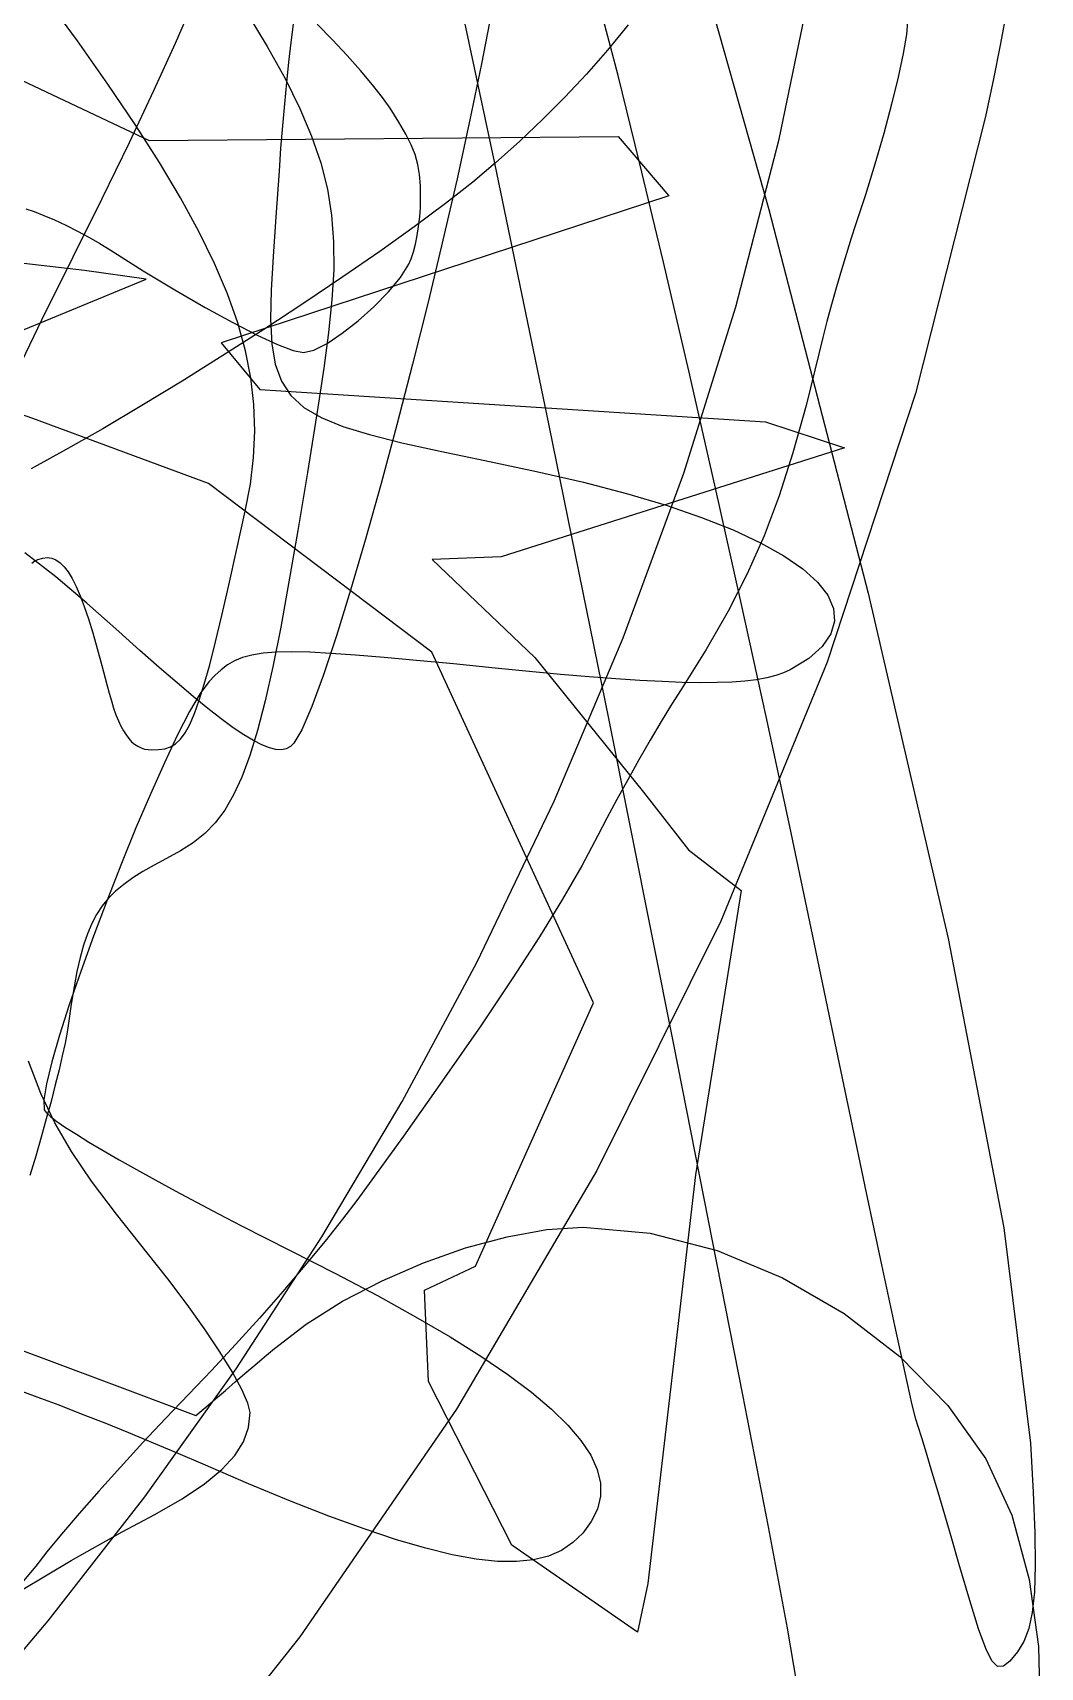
# Model space of a CAD drawing. Extents: x -75 to 75, y -75 to 75.
# Drawn here: x 56.74 to 75.09, y -41.61 to -11.84 of the extents above; entities that cross this region are included whole.
import ezdxf

# ---------------------------------------------------------------- set-up
doc = ezdxf.new("R2010")
doc.units = 0
for name, color, linetype in [('darth', 7, 'CONTINUOUS'), ('hellokitty', 7, 'CONTINUOUS'), ('jackskellington', 7, 'CONTINUOUS'), ('mushroom', 7, 'CONTINUOUS'), ('skullbones', 7, 'CONTINUOUS'), ('stormtrooper', 7, 'CONTINUOUS'), ('thundercats', 7, 'CONTINUOUS'), ('wolf', 7, 'CONTINUOUS')]:
    doc.layers.add(name, color=color, linetype=linetype)

msp = doc.modelspace()

# ---------------------------------------------------------------- linework, layer by layer
at = {"layer": 'darth', "color": 7}
for p, q in [((68.064312, -7.692875), (70.144541, -15.056194)), ((67.402117, -12.613623), (66.606208, -9.627647)), ((64.271113, -10.094378), (65.149338, -14.21489)), ((59.335972, -12.026852), (59.658733, -11.283109)), ((58.945204, -12.886786), (59.335972, -12.026852)), ((67.791776, -14.200073), (67.402117, -12.613623)), ((58.497253, -13.838592), (58.945204, -12.886786)), ((58.002935, -14.857956), (58.497253, -13.838592)), ((65.149338, -14.21489), (66.1402, -18.98821)), ((68.224575, -16.015434), (67.791776, -14.200073)), ((57.473068, -15.920559), (58.002935, -14.857956)), ((70.144541, -15.056194), (71.957523, -22.045244)), ((56.90336, -17.063633), (57.473068, -15.920559)), ((68.68609, -17.995999), (68.224575, -16.015434)), ((56.390342, -18.125595), (56.90336, -17.063633)), ((69.161891, -20.078057), (68.68609, -17.995999)), ((66.1402, -18.98821), (67.231545, -24.356497)), ((69.637554, -22.19789), (69.161891, -20.078057)), ((70.098652, -24.291795), (69.637554, -22.19789)), ((71.957523, -22.045244), (73.415344, -28.335904)), ((67.231545, -24.356497), (68.41122, -30.261916)), ((70.530757, -26.296058), (70.098652, -24.291795)), ((70.919444, -28.146968), (70.530757, -26.296058)), ((71.275234, -29.863285), (70.919444, -28.146968)), ((73.415344, -28.335904), (74.430086, -33.604065)), ((71.613054, -31.481807), (71.275234, -29.863285)), ((68.41122, -30.261916), (69.667066, -36.646623)), ((56.886808, -31.156346), (56.658945, -30.566495)), ((57.141172, -31.692212), (56.886808, -31.156346)), ((71.925087, -32.965861), (71.613054, -31.481807)), ((57.44201, -32.212068), (57.141172, -31.692212)), ((57.809288, -32.75389), (57.44201, -32.212068)), ((58.26298, -33.355653), (57.809288, -32.75389)), ((72.203519, -34.278793), (71.925087, -32.965861)), ((58.823058, -34.055332), (58.26298, -33.355653)), ((74.430086, -33.604065), (74.913826, -37.525613)), ((59.198964, -34.529463), (58.823058, -34.055332)), ((59.549699, -34.996013), (59.198964, -34.529463)), ((72.440535, -35.383933), (72.203519, -34.278793)), ((59.867586, -35.443036), (59.549699, -34.996013)), ((72.628317, -36.244617), (72.440535, -35.383933)), ((60.144948, -35.858588), (59.867586, -35.443036)), ((60.374109, -36.230729), (60.144948, -35.858588)), ((60.547391, -36.547515), (60.374109, -36.230729)), ((72.759054, -36.824183), (72.628317, -36.244617)), ((60.657116, -36.797), (60.547391, -36.547515)), ((60.695609, -36.967242), (60.657116, -36.797)), ((69.667066, -36.646623), (70.132792, -39.04648)), ((72.824927, -37.08597), (72.759054, -36.824183)), ((60.666983, -37.237845), (60.695609, -36.967242)), ((72.867887, -37.218933), (72.824927, -37.08597)), ((60.415686, -37.750956), (60.57574, -37.497156)), ((60.57574, -37.497156), (60.666983, -37.237845)), ((72.93295, -37.429299), (72.867887, -37.218933)), ((73.016909, -37.706286), (72.93295, -37.429299)), ((60.180626, -38.005024), (60.415686, -37.750956)), ((73.116553, -38.039122), (73.016909, -37.706286)), ((74.913826, -37.525613), (74.963068, -38.419755)), ((59.864365, -38.265131), (60.180626, -38.005024)), ((73.228668, -38.417026), (73.116553, -38.039122)), ((59.460709, -38.537063), (59.864365, -38.265131)), ((58.963461, -38.826592), (59.460709, -38.537063)), ((73.350047, -38.829226), (73.228668, -38.417026)), ((74.963068, -38.419755), (74.992106, -39.155762)), ((58.366429, -39.139498), (58.963461, -38.826592)), ((73.477478, -39.264943), (73.350047, -38.829226)), ((57.439679, -39.659568), (58.366429, -39.139498)), ((70.132792, -39.04648), (70.479598, -40.893043)), ((73.607749, -39.7134), (73.477478, -39.264943)), ((74.992106, -39.155762), (74.999726, -39.752823)), ((55.860021, -40.600892), (57.439679, -39.659568)), ((73.806905, -40.391859), (73.607749, -39.7134)), ((74.999726, -39.752823), (74.98474, -40.230117)), ((73.967165, -40.903655), (73.806905, -40.391859)), ((74.98474, -40.230117), (74.945923, -40.606836)), ((74.945923, -40.606836), (74.882067, -40.902162)), ((70.479598, -40.893043), (70.716549, -42.27112)), ((74.098565, -41.263993), (73.967165, -40.903655)), ((74.882067, -40.902162), (74.791968, -41.135277)), ((74.211152, -41.488058), (74.098565, -41.263993)), ((74.674414, -41.325371), (74.53656, -41.494512)), ((74.791968, -41.135277), (74.674414, -41.325371)), ((74.314981, -41.591041), (74.211152, -41.488058)), ((74.420101, -41.588134), (74.314981, -41.591041)), ((74.53656, -41.494512), (74.420101, -41.588134))]:
    msp.add_line(p, q, dxfattribs=at)
at = {"layer": 'hellokitty', "color": 7}
for p, q in [((61.479882, -11.679936), (61.43774, -12.016145)), ((61.43774, -12.016145), (61.396914, -12.371615)), ((61.396914, -12.371615), (61.357733, -12.744061)), ((61.357733, -12.744061), (61.320522, -13.131196)), ((61.320522, -13.131196), (61.285614, -13.530735)), ((61.285614, -13.530735), (61.253333, -13.940389)), ((61.253333, -13.940389), (61.22401, -14.357875)), ((61.22401, -14.357875), (61.166104, -15.189237)), ((61.166104, -15.189237), (61.115454, -15.909205)), ((61.115454, -15.909205), (61.080531, -16.527661)), ((61.080531, -16.527661), (61.069807, -17.054489)), ((61.069807, -17.054489), (61.091792, -17.499564)), ((61.091792, -17.499564), (61.154928, -17.872775)), ((61.154928, -17.872775), (61.267704, -18.183998)), ((61.267704, -18.183998), (61.438598, -18.443118)), ((61.438598, -18.443118), (61.676088, -18.660014)), ((61.676088, -18.660014), (61.988652, -18.844568)), ((61.988652, -18.844568), (62.384768, -19.006662)), ((62.384768, -19.006662), (62.872908, -19.156175)), ((62.872908, -19.156175), (63.461556, -19.302992)), ((63.461556, -19.302992), (64.159186, -19.45699)), ((64.159186, -19.45699), (64.974278, -19.628056)), ((64.974278, -19.628056), (65.915309, -19.826066)), ((65.915309, -19.826066), (66.769401, -20.02098)), ((66.769401, -20.02098), (67.556151, -20.226311)), ((67.556151, -20.226311), (68.273845, -20.440709)), ((68.273845, -20.440709), (68.920755, -20.662829)), ((68.920755, -20.662829), (69.495159, -20.891328)), ((69.495159, -20.891328), (69.995339, -21.12485)), ((69.995339, -21.12485), (70.41957, -21.362055)), ((70.41957, -21.362055), (70.766127, -21.601594)), ((70.766127, -21.601594), (71.03329, -21.842118)), ((71.03329, -21.842118), (71.219339, -22.082283)), ((71.219339, -22.082283), (71.322548, -22.320738)), ((71.322548, -22.320738), (71.341203, -22.556137)), ((71.341203, -22.556137), (71.273571, -22.787136)), ((71.273571, -22.787136), (71.117931, -23.012383)), ((60.559383, -23.217045), (60.412723, -23.276554)), ((60.730316, -23.171373), (60.559383, -23.217045)), ((60.93184, -23.139236), (60.730316, -23.171373)), ((61.170264, -23.120327), (60.93184, -23.139236)), ((61.451905, -23.114344), (61.170264, -23.120327)), ((61.783073, -23.121005), (61.451905, -23.114344)), ((62.170081, -23.139998), (61.783073, -23.121005)), ((62.619247, -23.171012), (62.170081, -23.139998)), ((63.136876, -23.213751), (62.619247, -23.171012)), ((63.729286, -23.26791), (63.136876, -23.213751)), ((71.117931, -23.012383), (70.872567, -23.230532)), ((60.166984, -23.438293), (60.055275, -23.541126)), ((60.28403, -23.350203), (60.166984, -23.438293)), ((60.412723, -23.276554), (60.28403, -23.350203)), ((64.402789, -23.333191), (63.729286, -23.26791)), ((65.163697, -23.409289), (64.402789, -23.333191)), ((65.779066, -23.469837), (65.163697, -23.409289)), ((66.34841, -23.522517), (65.779066, -23.469837)), ((70.414052, -23.496555), (70.272552, -23.545154)), ((70.535752, -23.44024), (70.414052, -23.496555)), ((70.872567, -23.230532), (70.535752, -23.44024)), ((59.942592, -23.659005), (59.785131, -23.872334)), ((60.055275, -23.541126), (59.942592, -23.659005)), ((66.873603, -23.567342), (66.34841, -23.522517)), ((67.356519, -23.604322), (66.873603, -23.567342)), ((67.799032, -23.63347), (67.356519, -23.604322)), ((68.203016, -23.654806), (67.799032, -23.63347)), ((68.57034, -23.668324), (68.203016, -23.654806)), ((68.902879, -23.674025), (68.57034, -23.668324)), ((69.202509, -23.672049), (68.902879, -23.674025)), ((69.471103, -23.6622), (69.202509, -23.672049)), ((69.710529, -23.644561), (69.471103, -23.6622)), ((69.922664, -23.619161), (69.710529, -23.644561)), ((70.109379, -23.586025), (69.922664, -23.619161)), ((70.272552, -23.545154), (70.109379, -23.586025)), ((59.785131, -23.872334), (59.593717, -24.199971)), ((59.593717, -24.199971), (59.374769, -24.625244)), ((59.374769, -24.625244), (59.134702, -25.131474)), ((59.134702, -25.131474), (58.87994, -25.701989)), ((58.87994, -25.701989), (58.616898, -26.320109)), ((58.616898, -26.320109), (58.351996, -26.969161)), ((58.351996, -26.969161), (58.091651, -27.632471)), ((58.091651, -27.632471), (57.842285, -28.293356)), ((57.842285, -28.293356), (57.610316, -28.935149)), ((57.610316, -28.935149), (57.40216, -29.541171)), ((57.40216, -29.541171), (57.224239, -30.094744)), ((57.224239, -30.094744), (57.082972, -30.579193)), ((57.082972, -30.579193), (56.984776, -30.977846)), ((56.984776, -30.977846), (56.93607, -31.274021)), ((56.93607, -31.274021), (56.943267, -31.451048)), ((56.943267, -31.451048), (56.97899, -31.501873)), ((56.97899, -31.501873), (57.057922, -31.57334)), ((57.057922, -31.57334), (57.177768, -31.664142)), ((57.177768, -31.664142), (57.336233, -31.772967)), ((57.336233, -31.772967), (57.531028, -31.898505)), ((57.531028, -31.898505), (57.75986, -32.039444)), ((57.75986, -32.039444), (58.020435, -32.194472)), ((58.020435, -32.194472), (58.310458, -32.362281)), ((58.310458, -32.362281), (58.627639, -32.54156)), ((58.627639, -32.54156), (58.969681, -32.730996)), ((58.969681, -32.730996), (59.334296, -32.929282)), ((59.334296, -32.929282), (59.719187, -33.135104)), ((59.719187, -33.135104), (60.122065, -33.347152)), ((60.122065, -33.347152), (60.540635, -33.564119)), ((60.540635, -33.564119), (60.972601, -33.784687)), ((60.972601, -33.784687), (61.415676, -34.007552)), ((61.415676, -34.007552), (62.250949, -34.432076)), ((62.250949, -34.432076), (63.0158, -34.836825)), ((63.0158, -34.836825), (63.711263, -35.222733)), ((63.711263, -35.222733), (64.338378, -35.590737)), ((64.338378, -35.590737), (64.898188, -35.94177)), ((64.898188, -35.94177), (65.391727, -36.276768)), ((65.391727, -36.276768), (65.820036, -36.596661)), ((56.819792, -36.686736), (56.443773, -36.550005)), ((65.820036, -36.596661), (66.184156, -36.902387)), ((57.215216, -36.834874), (56.819792, -36.686736)), ((57.627283, -36.993435), (57.215216, -36.834874)), ((66.184156, -36.902387), (66.485121, -37.194879)), ((58.053244, -37.16143), (57.627283, -36.993435)), ((58.490335, -37.337879), (58.053244, -37.16143)), ((66.485121, -37.194879), (66.723977, -37.475075)), ((58.935806, -37.521789), (58.490335, -37.337879)), ((66.723977, -37.475075), (66.901754, -37.743906)), ((59.386896, -37.712182), (58.935806, -37.521789)), ((59.840853, -37.908063), (59.386896, -37.712182)), ((66.901754, -37.743906), (67.019497, -38.002306)), ((60.6686, -38.263285), (59.840853, -37.908063)), ((67.019497, -38.002306), (67.078245, -38.251212)), ((61.431799, -38.577901), (60.6686, -38.263285)), ((67.078245, -38.251212), (67.079091, -38.491558)), ((62.133257, -38.85232), (61.431799, -38.577901)), ((67.079091, -38.491558), (67.022963, -38.724278)), ((62.775781, -39.086957), (62.133257, -38.85232)), ((66.910955, -38.950305), (66.756698, -39.160763)), ((67.022963, -38.724278), (66.910955, -38.950305)), ((63.36218, -39.282229), (62.775781, -39.086957)), ((63.895258, -39.438546), (63.36218, -39.282229)), ((66.756698, -39.160763), (66.57719, -39.336407)), ((64.377821, -39.556323), (63.895258, -39.438546)), ((64.81268, -39.635978), (64.377821, -39.556323)), ((66.131192, -39.58159), (65.85909, -39.650303)), ((66.369624, -39.476818), (66.131192, -39.58159)), ((66.57719, -39.336407), (66.369624, -39.476818)), ((65.202641, -39.677916), (64.81268, -39.635978)), ((65.550508, -39.682544), (65.202641, -39.677916)), ((65.85909, -39.650303), (65.550508, -39.682544))]:
    msp.add_line(p, q, dxfattribs=at)
at = {"layer": 'jackskellington', "color": 7}
for p, q in [((62.197923, -11.964983), (61.920761, -11.679916)), ((72.653158, -11.869663), (72.594309, -12.214832)), ((72.673901, -11.627654), (72.653158, -11.869663)), ((62.46291, -12.249455), (62.197923, -11.964983)), ((62.70798, -12.524847), (62.46291, -12.249455)), ((72.594309, -12.214832), (72.50246, -12.643194)), ((62.925407, -12.782669), (62.70798, -12.524847)), ((63.107454, -13.014429), (62.925407, -12.782669)), ((72.50246, -12.643194), (72.382716, -13.13478)), ((63.246389, -13.211643), (63.107454, -13.014429)), ((63.405329, -13.463374), (63.246389, -13.211643)), ((72.382716, -13.13478), (72.240177, -13.669628)), ((63.531761, -13.681273), (63.405329, -13.463374)), ((63.629173, -13.875633), (63.531761, -13.681273)), ((72.240177, -13.669628), (72.079948, -14.227765)), ((63.701049, -14.056758), (63.629173, -13.875633)), ((63.750884, -14.234942), (63.701049, -14.056758)), ((63.78216, -14.420483), (63.750884, -14.234942)), ((72.079948, -14.227765), (71.907129, -14.789226)), ((63.79836, -14.623683), (63.78216, -14.420483)), ((63.802988, -14.854834), (63.79836, -14.623683)), ((63.798642, -15.020838), (63.802988, -14.854834)), ((71.907129, -14.789226), (71.72682, -15.334042)), ((56.613713, -15.045718), (56.765749, -15.094752)), ((56.765749, -15.094752), (56.9417, -15.162544)), ((56.9417, -15.162544), (57.135276, -15.246034)), ((63.786168, -15.191974), (63.798642, -15.020838)), ((57.135276, -15.246034), (57.340184, -15.342164)), ((57.340184, -15.342164), (57.550137, -15.447871)), ((57.550137, -15.447871), (57.758841, -15.560096)), ((63.740335, -15.530014), (63.76644, -15.363337)), ((63.76644, -15.363337), (63.786168, -15.191974)), ((71.72682, -15.334042), (71.645549, -15.578356)), ((57.758841, -15.560096), (57.960012, -15.675777)), ((57.960012, -15.675777), (58.147354, -15.791857)), ((63.672525, -15.829681), (63.70874, -15.687099)), ((63.70874, -15.687099), (63.740335, -15.530014)), ((71.645549, -15.578356), (71.558376, -15.855053)), ((58.147354, -15.791857), (58.745572, -16.170289)), ((63.434304, -16.294182), (63.589718, -16.051702)), ((63.589718, -16.051702), (63.63256, -15.952851)), ((63.63256, -15.952851), (63.672525, -15.829681)), ((71.558376, -15.855053), (71.46802, -16.154581)), ((58.745572, -16.170289), (59.326139, -16.521938)), ((63.215328, -16.55782), (63.434304, -16.294182)), ((71.46802, -16.154581), (71.377203, -16.467404)), ((59.326139, -16.521938), (59.875301, -16.839503)), ((62.952475, -16.826131), (63.215328, -16.55782)), ((71.377203, -16.467404), (71.288642, -16.783976)), ((59.875301, -16.839503), (60.379316, -17.115694)), ((62.665424, -17.082629), (62.952475, -16.826131)), ((71.288642, -16.783976), (71.205062, -17.094753)), ((60.379316, -17.115694), (60.824429, -17.34321)), ((62.373857, -17.310825), (62.665424, -17.082629)), ((71.205062, -17.094753), (71.129175, -17.390192)), ((60.824429, -17.34321), (61.196892, -17.514753)), ((61.196892, -17.514753), (61.482955, -17.623034)), ((61.8559, -17.61637), (62.097454, -17.494236)), ((62.097454, -17.494236), (62.373857, -17.310825)), ((71.129175, -17.390192), (71.063708, -17.660753)), ((61.482955, -17.623034), (61.668872, -17.660747)), ((61.668872, -17.660747), (61.8559, -17.61637)), ((71.063708, -17.660753), (70.826548, -18.627316)), ((70.826548, -18.627316), (70.586538, -19.489942)), ((70.586538, -19.489942), (70.334045, -20.272132)), ((70.334045, -20.272132), (70.059431, -20.99739)), ((70.059431, -20.99739), (69.753059, -21.689218)), ((69.753059, -21.689218), (69.405297, -22.371115)), ((69.405297, -22.371115), (69.006506, -23.066584)), ((69.006506, -23.066584), (68.547051, -23.799125)), ((68.547051, -23.799125), (68.37483, -24.070928)), ((68.37483, -24.070928), (68.185287, -24.381872)), ((68.185287, -24.381872), (67.984632, -24.721047)), ((67.984632, -24.721047), (67.779082, -25.077547)), ((67.779082, -25.077547), (67.574849, -25.440462)), ((67.574849, -25.440462), (67.378145, -25.798887)), ((67.378145, -25.798887), (67.195186, -26.141911)), ((67.195186, -26.141911), (67.032186, -26.45863)), ((67.032186, -26.45863), (66.741209, -27.007445)), ((66.741209, -27.007445), (66.387912, -27.619616)), ((66.387912, -27.619616), (65.966625, -28.303736)), ((65.966625, -28.303736), (65.471667, -29.068398)), ((65.471667, -29.068398), (64.897364, -29.922191)), ((64.897364, -29.922191), (64.238039, -30.873706)), ((64.238039, -30.873706), (63.48802, -31.931537)), ((63.48802, -31.931537), (62.641624, -33.104272)), ((62.641624, -33.104272), (62.382519, -33.446709)), ((62.382519, -33.446709), (62.062789, -33.846499)), ((62.062789, -33.846499), (61.695011, -34.289151)), ((61.695011, -34.289151), (61.291764, -34.760162)), ((61.291764, -34.760162), (60.865622, -35.245048)), ((60.865622, -35.245048), (60.429157, -35.729311)), ((60.429157, -35.729311), (59.994947, -36.198457)), ((59.994947, -36.198457), (59.57557, -36.637993)), ((59.57557, -36.637993), (59.161957, -37.069217)), ((59.161957, -37.069217), (58.744268, -37.514544)), ((58.744268, -37.514544), (58.333919, -37.961147)), ((58.333919, -37.961147), (57.94233, -38.396206)), ((57.94233, -38.396206), (57.580917, -38.806893)), ((57.580917, -38.806893), (57.261097, -39.180392)), ((57.261097, -39.180392), (56.99429, -39.503872)), ((56.99429, -39.503872), (56.791908, -39.764513)), ((56.791908, -39.764513), (56.137948, -40.537782))]:
    msp.add_line(p, q, dxfattribs=at)
at = {"layer": 'mushroom', "color": 7}
for p, q in [((67.583756, -11.694499), (67.206729, -12.152667)), ((67.206729, -12.152667), (66.824169, -12.588567)), ((66.824169, -12.588567), (66.432628, -13.00708)), ((66.432628, -13.00708), (66.028655, -13.413091)), ((66.028655, -13.413091), (65.608798, -13.811481)), ((65.608798, -13.811481), (65.16961, -14.207129)), ((65.16961, -14.207129), (64.752096, -14.557646)), ((64.752096, -14.557646), (64.253313, -14.947965)), ((64.253313, -14.947965), (63.68481, -15.370787)), ((63.68481, -15.370787), (63.058133, -15.818815)), ((63.058133, -15.818815), (62.384827, -16.284756)), ((62.384827, -16.284756), (61.676438, -16.76131)), ((61.676438, -16.76131), (60.944514, -17.241179)), ((60.944514, -17.241179), (60.200602, -17.71707)), ((60.200602, -17.71707), (59.456244, -18.181687)), ((59.456244, -18.181687), (58.722988, -18.627731)), ((58.722988, -18.627731), (58.012381, -19.047903)), ((58.012381, -19.047903), (57.33597, -19.434912)), ((57.33597, -19.434912), (56.7053, -19.781458))]:
    msp.add_line(p, q, dxfattribs=at)
at = {"layer": 'skullbones', "color": 7}
for p, q in [((65.377435, -33.76442), (66.099284, -33.635448)), ((66.099284, -33.635448), (66.764484, -33.590459)), ((66.764484, -33.590459), (67.984322, -33.700999)), ((64.621836, -33.968394), (65.377435, -33.76442)), ((67.984322, -33.700999), (69.207453, -34.016307)), ((63.855374, -34.238382), (64.621836, -33.968394)), ((69.207453, -34.016307), (70.397449, -34.511903)), ((63.100946, -34.565395), (63.855374, -34.238382)), ((70.397449, -34.511903), (71.517871, -35.163314)), ((62.381443, -34.940446), (63.100946, -34.565395)), ((61.719759, -35.354554), (62.381443, -34.940446)), ((61.138788, -35.798729), (61.719759, -35.354554)), ((71.517871, -35.163314), (72.532291, -35.946069)), ((56.33873, -35.759317), (58.024333, -36.390546)), ((60.781573, -36.104491), (60.960181, -35.951609)), ((60.960181, -35.951609), (61.138788, -35.798729)), ((72.532291, -35.946069), (73.404273, -36.835684)), ((60.424362, -36.410254), (60.602969, -36.257371)), ((60.602969, -36.257371), (60.781573, -36.104491)), ((58.024333, -36.390546), (59.709936, -37.021776)), ((60.067148, -36.716013), (60.245755, -36.563133)), ((60.245755, -36.563133), (60.424362, -36.410254)), ((59.709936, -37.021776), (59.888543, -36.868896)), ((59.888543, -36.868896), (60.067148, -36.716013)), ((73.404273, -36.835684), (74.097385, -37.807691)), ((74.097385, -37.807691), (74.575196, -38.837613)), ((74.575196, -38.837613), (74.888685, -40.006445)), ((74.888685, -40.006445), (75.059681, -41.228047)), ((75.059681, -41.228047), (75.092075, -42.473942))]:
    msp.add_line(p, q, dxfattribs=at)
at = {"layer": 'stormtrooper', "color": 7}
for p, q in [((57.549502, -11.985916), (56.934543, -11.144524)), ((60.621325, -11.441438), (61.006942, -12.08484)), ((58.10478, -12.772252), (57.549502, -11.985916)), ((61.006942, -12.08484), (61.332629, -12.671798)), ((58.602155, -13.508084), (58.10478, -12.772252)), ((61.332629, -12.671798), (61.601779, -13.213704)), ((61.601779, -13.213704), (61.817786, -13.721952)), ((59.043409, -14.197976), (58.602155, -13.508084)), ((61.817786, -13.721952), (61.984041, -14.207942)), ((59.430322, -14.846483), (59.043409, -14.197976)), ((61.984041, -14.207942), (62.103937, -14.683065)), ((59.76467, -15.458163), (59.430322, -14.846483)), ((62.103937, -14.683065), (62.180868, -15.158723)), ((62.180868, -15.158723), (62.218226, -15.646304)), ((60.048242, -16.037577), (59.76467, -15.458163)), ((62.218226, -15.646304), (62.219355, -16.157208)), ((60.282813, -16.589279), (60.048242, -16.037577)), ((62.219355, -16.157208), (62.187746, -16.702826)), ((60.470164, -17.11783), (60.282813, -16.589279)), ((62.187746, -16.702826), (62.126741, -17.294558)), ((60.612074, -17.627789), (60.470164, -17.11783)), ((62.126741, -17.294558), (62.039737, -17.943799)), ((60.710324, -18.123713), (60.612074, -17.627789)), ((60.766698, -18.610157), (60.710324, -18.123713)), ((62.039737, -17.943799), (61.930122, -18.661942)), ((60.782982, -19.091687), (60.766698, -18.610157)), ((61.930122, -18.661942), (61.74039, -19.847935)), ((60.76094, -19.572853), (60.782982, -19.091687)), ((60.702357, -20.058219), (60.76094, -19.572853)), ((61.74039, -19.847935), (61.566329, -20.904496)), ((60.609017, -20.552339), (60.702357, -20.058219)), ((60.451151, -21.265617), (60.609017, -20.552339)), ((61.566329, -20.904496), (61.405087, -21.840136)), ((56.772152, -21.4577), (56.832063, -21.428885)), ((56.832063, -21.428885), (56.918914, -21.403344)), ((56.918914, -21.403344), (57.002104, -21.395583)), ((57.002104, -21.395583), (57.082176, -21.406589)), ((57.082176, -21.406589), (57.159675, -21.437366)), ((60.309269, -21.896713), (60.451151, -21.265617)), ((56.717647, -21.496813), (56.772152, -21.4577)), ((57.159675, -21.437366), (57.235141, -21.488883)), ((57.235141, -21.488883), (57.30912, -21.562125)), ((57.30912, -21.562125), (57.382148, -21.658075)), ((57.382148, -21.658075), (57.454772, -21.777723)), ((57.454772, -21.777723), (57.527531, -21.922049)), ((57.527531, -21.922049), (57.600974, -22.092039)), ((60.181419, -22.450625), (60.309269, -21.896713)), ((61.405087, -21.840136), (61.253802, -22.663376)), ((57.600974, -22.092039), (57.675636, -22.288681)), ((57.675636, -22.288681), (57.752065, -22.512957)), ((57.752065, -22.512957), (57.830799, -22.765851)), ((60.065646, -22.932336), (60.181419, -22.450625)), ((57.830799, -22.765851), (57.912384, -23.048349)), ((61.253802, -22.663376), (61.109623, -23.382732)), ((57.912384, -23.048349), (57.997361, -23.361438)), ((59.959994, -23.346842), (60.065646, -22.932336)), ((57.997361, -23.361438), (58.086272, -23.706102)), ((59.862508, -23.699123), (59.959994, -23.346842)), ((61.109623, -23.382732), (60.969686, -24.006725)), ((58.086272, -23.706102), (58.12733, -23.862072)), ((59.771235, -23.994178), (59.862508, -23.699123)), ((58.12733, -23.862072), (58.168746, -24.005721)), ((58.168746, -24.005721), (58.210741, -24.137358)), ((59.68422, -24.236988), (59.771235, -23.994178)), ((60.969686, -24.006725), (60.83114, -24.54387)), ((58.210741, -24.137358), (58.253528, -24.257294)), ((58.253528, -24.257294), (58.297318, -24.365842)), ((58.297318, -24.365842), (58.34233, -24.463316)), ((59.599511, -24.432548), (59.68422, -24.236988)), ((58.34233, -24.463316), (58.388778, -24.550026)), ((58.388778, -24.550026), (58.436877, -24.626285)), ((58.436877, -24.626285), (58.486842, -24.692404)), ((58.486842, -24.692404), (58.538883, -24.748696)), ((59.339655, -24.785611), (59.429182, -24.70187)), ((59.429182, -24.70187), (59.515149, -24.585845)), ((59.515149, -24.585845), (59.599511, -24.432548)), ((60.83114, -24.54387), (60.691127, -25.002688)), ((58.538883, -24.748696), (58.593222, -24.795469)), ((58.593222, -24.795469), (58.65007, -24.833041)), ((58.65007, -24.833041), (58.709642, -24.86172)), ((58.709642, -24.86172), (58.772154, -24.881815)), ((58.772154, -24.881815), (58.837822, -24.89364)), ((58.837822, -24.89364), (58.906856, -24.897506)), ((58.906856, -24.897506), (59.030167, -24.893019)), ((59.030167, -24.893019), (59.142102, -24.876198)), ((59.142102, -24.876198), (59.244614, -24.842058)), ((59.244614, -24.842058), (59.339655, -24.785611)), ((60.691127, -25.002688), (60.546787, -25.391694)), ((60.546787, -25.391694), (60.395268, -25.719408)), ((60.395268, -25.719408), (60.23371, -25.994349)), ((60.23371, -25.994349), (60.059254, -26.225029)), ((59.869047, -26.419971), (59.660231, -26.587693)), ((60.059254, -26.225029), (59.869047, -26.419971)), ((59.429949, -26.736709), (59.175345, -26.875542)), ((59.660231, -26.587693), (59.429949, -26.736709)), ((58.947301, -26.995532), (58.741973, -27.112434)), ((59.175345, -26.875542), (58.947301, -26.995532)), ((58.393299, -27.347316), (58.246876, -27.47047)), ((58.55782, -27.228834), (58.393299, -27.347316)), ((58.741973, -27.112434), (58.55782, -27.228834)), ((58.117006, -27.600873), (58.00215, -27.741118)), ((58.246876, -27.47047), (58.117006, -27.600873)), ((57.900768, -27.893786), (57.811323, -28.061463)), ((58.00215, -27.741118), (57.900768, -27.893786)), ((57.73227, -28.246733), (57.662075, -28.452185)), ((57.811323, -28.061463), (57.73227, -28.246733)), ((57.662075, -28.452185), (57.599193, -28.680399)), ((57.599193, -28.680399), (57.542086, -28.933961)), ((57.542086, -28.933961), (57.489214, -29.215458)), ((57.489214, -29.215458), (57.439038, -29.527477)), ((57.439038, -29.527477), (57.390016, -29.872599)), ((57.363431, -30.040758), (57.325141, -30.240148)), ((57.390016, -29.872599), (57.363431, -30.040758)), ((57.325141, -30.240148), (57.275877, -30.4682)), ((57.275877, -30.4682), (57.216362, -30.722358)), ((57.216362, -30.722358), (57.147325, -31.000051)), ((57.147325, -31.000051), (57.069499, -31.298715)), ((57.069499, -31.298715), (56.98361, -31.615789)), ((56.98361, -31.615789), (56.890389, -31.948707)), ((56.890389, -31.948707), (56.790565, -32.294901)), ((56.790565, -32.294901), (56.684864, -32.65181))]:
    msp.add_line(p, q, dxfattribs=at)
at = {"layer": 'thundercats', "color": 7}
for p, q in [((70.33387, -13.775391), (70.969849, -10.701706)), ((65.091824, -11.460728), (64.912342, -12.404231)), ((74.479932, -11.41612), (74.366244, -12.03248)), ((74.366244, -12.03248), (74.237554, -12.67701)), ((64.912342, -12.404231), (64.702134, -13.423527)), ((74.237554, -12.67701), (74.092971, -13.36294)), ((74.092971, -13.36294), (72.819565, -18.409291)), ((64.702134, -13.423527), (64.466306, -14.499288)), ((69.542479, -16.828093), (70.33387, -13.775391)), ((64.466306, -14.499288), (64.209955, -15.612183)), ((64.209955, -15.612183), (63.938192, -16.742887)), ((63.938192, -16.742887), (63.656114, -17.872067)), ((68.59592, -19.856729), (69.542479, -16.828093)), ((63.656114, -17.872067), (63.368832, -18.980396)), ((72.819565, -18.409291), (71.208234, -23.297941)), ((63.368832, -18.980396), (63.081442, -20.048542)), ((67.494441, -22.858208), (68.59592, -19.856729)), ((63.081442, -20.048542), (62.799053, -21.057176)), ((62.799053, -21.057176), (62.526765, -21.986971)), ((57.154552, -21.748267), (56.594355, -21.309135)), ((57.724091, -22.224704), (57.154552, -21.748267)), ((62.526765, -21.986971), (62.269686, -22.818595)), ((58.305898, -22.739799), (57.724091, -22.224704)), ((58.689502, -23.085775), (58.305898, -22.739799)), ((62.269686, -22.818595), (62.032919, -23.532719)), ((66.238281, -25.829443), (67.494441, -22.858208)), ((59.042049, -23.398455), (58.689502, -23.085775)), ((59.364934, -23.678721), (59.042049, -23.398455)), ((71.208234, -23.297941), (69.269915, -28.017797)), ((59.65954, -23.927463), (59.364934, -23.678721)), ((62.032919, -23.532719), (61.821565, -24.110016)), ((59.927261, -24.14557), (59.65954, -23.927463)), ((61.821565, -24.110016), (61.640728, -24.531153)), ((60.16949, -24.333931), (59.927261, -24.14557)), ((60.387614, -24.493432), (60.16949, -24.333931)), ((60.583027, -24.624961), (60.387614, -24.493432)), ((60.757116, -24.729406), (60.583027, -24.624961)), ((61.640728, -24.531153), (61.495514, -24.776803)), ((60.911274, -24.807658), (60.757116, -24.729406)), ((61.046888, -24.8606), (60.911274, -24.807658)), ((61.165353, -24.889124), (61.046888, -24.8606)), ((61.268057, -24.894119), (61.165353, -24.889124)), ((61.356392, -24.876481), (61.268057, -24.894119)), ((61.431749, -24.837077), (61.356392, -24.876481)), ((61.495514, -24.776803), (61.431749, -24.837077)), ((64.827686, -28.767346), (66.238281, -25.829443)), ((69.269915, -28.017797), (67.015538, -32.557771)), ((63.468326, -31.300618), (64.827686, -28.767346)), ((62.00534, -33.768829), (63.468326, -31.300618)), ((67.015538, -32.557771), (64.456039, -36.906762)), ((60.4409, -36.169902), (62.00534, -33.768829)), ((58.777192, -38.501743), (60.4409, -36.169902)), ((64.456039, -36.906762), (61.602355, -41.053679)), ((57.01639, -40.76227), (58.777192, -38.501743)), ((55.160678, -42.949393), (57.01639, -40.76227)), ((61.602355, -41.053679), (58.465412, -44.987427))]:
    msp.add_line(p, q, dxfattribs=at)
at = {"layer": 'wolf', "color": 7}
for p, q in [((50.992848, -10.093805), (58.856389, -13.797785)), ((58.856389, -13.797785), (67.401858, -13.724915)), ((67.401858, -13.724915), (68.323378, -14.805366)), ((68.323378, -14.805366), (60.172089, -17.486684)), ((57.678724, -16.166383), (56.095508, -15.987302)), ((55.545406, -17.667616), (58.803633, -16.322094)), ((58.803633, -16.322094), (57.678724, -16.166383)), ((60.172089, -17.486684), (60.873798, -18.332267)), ((56.74051, -18.863426), (55.349323, -18.381605)), ((60.873798, -18.332267), (70.083703, -18.92519)), ((59.940802, -20.046199), (56.74051, -18.863426)), ((70.083703, -18.92519), (71.523555, -19.39614)), ((71.523555, -19.39614), (65.267462, -21.383337)), ((64.008392, -23.116167), (59.940802, -20.046199)), ((65.267462, -21.383337), (64.01376, -21.430468)), ((64.01376, -21.430468), (65.88287, -23.216915)), ((66.954835, -29.505413), (64.008392, -23.116167)), ((65.88287, -23.216915), (67.865281, -25.667465)), ((67.865281, -25.667465), (68.680288, -26.720027)), ((68.680288, -26.720027), (69.639764, -27.459339)), ((69.639764, -27.459339), (68.808631, -32.639991)), ((64.799932, -34.300981), (66.954835, -29.505413)), ((68.808631, -32.639991), (67.939471, -40.079617)), ((63.875945, -34.739549), (64.799932, -34.300981)), ((63.943766, -36.399941), (63.875945, -34.739549)), ((65.462463, -39.382198), (63.943766, -36.399941)), ((67.751102, -40.9672), (65.462463, -39.382198)), ((67.939471, -40.079617), (67.751102, -40.9672))]:
    msp.add_line(p, q, dxfattribs=at)

doc.saveas('drawing.dxf')
